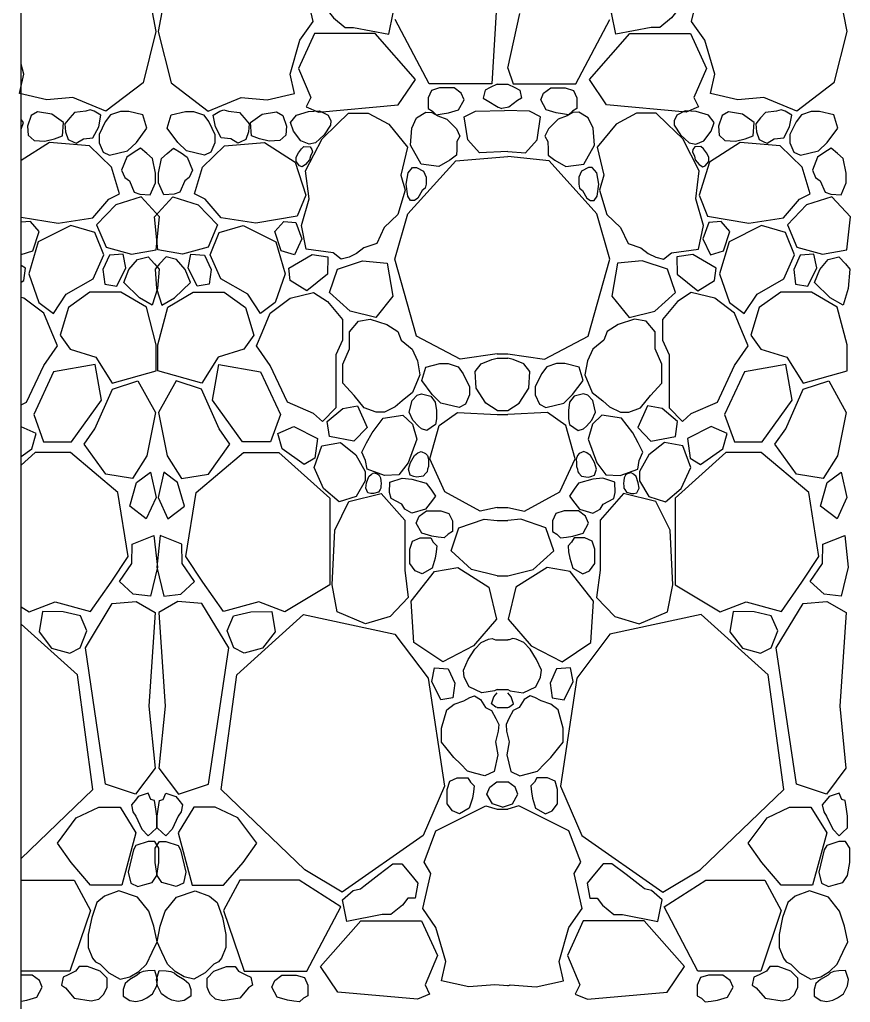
# Model space of a CAD drawing. Header units: millimetres. Extents: x 10227 to 13232, y 2 to 9351.
# Drawn here: x 11307.9 to 11478.6, y 6743.6 to 6945.6 of the extents above; entities that cross this region are included whole.
import ezdxf

# ---------------------------------------------------------------- set-up
doc = ezdxf.new("R2010")
doc.units = ezdxf.units.MM
doc.layers.add('A-WALL-FULL-EXTR', color=1, linetype='Continuous')
doc.layers.add('RETINO', color=20, linetype='Continuous')

msp = doc.modelspace()

# ---------------------------------------------------------------- linework, layer by layer
at = {"layer": 'A-WALL-FULL-EXTR', "ltscale": 0.1}
msp.add_line((11308.18, 6530.6), (11308.18, 9251.16), dxfattribs=at)
at = {"layer": 'RETINO', "ltscale": 0.1}
for p, q in [((11408.18, 6935.59), (11410.69, 6946.84)), ((11405.98, 6932.29), (11408.18, 6932.29)), ((11405.98, 6876.91), (11408.18, 6876.91)), ((11405.98, 6876), (11408.18, 6876)), ((11405.98, 6865.23), (11408.18, 6865.23)), ((11405.98, 6864.46), (11408.18, 6864.46)), ((11405.98, 6845.29), (11408.18, 6845.29)), ((11405.98, 6842.65), (11408.18, 6842.65)), ((11405.98, 6831.31), (11408.18, 6831.31)), ((11405.98, 6818.13), (11408.18, 6818.13)), ((11405.98, 6807.89), (11408.18, 6807.89)), ((11405.98, 6804.22), (11408.18, 6804.22)), ((11405.98, 6788.92), (11408.18, 6788.92)), ((11405.98, 6783.31), (11408.18, 6783.31))]:
    msp.add_line(p, q, dxfattribs=at)
at = {"layer": 'RETINO'}
for points in [[(11308.18, 6961.9), (11317.01, 6966.35), (11322.27, 6964.69), (11328.61, 6958.99), (11333.94, 6953.38), (11335.9, 6943.12), (11333.24, 6932.59), (11325.61, 6926.77), (11318.83, 6929.56), (11313.5, 6929.11)], [(11358.72, 6929.11), (11364.34, 6930.37), (11363.45, 6934.36), (11365.48, 6941.34), (11368.2, 6945.2), (11366.53, 6952.4), (11367.93, 6954.77), (11365.48, 6961.18), (11355.22, 6966.35), (11349.96, 6964.69), (11343.62, 6958.99), (11338.29, 6953.38), (11336.33, 6943.12), (11338.99, 6932.59), (11346.62, 6926.77), (11353.4, 6929.56), (11358.72, 6929.11)], [(11455.44, 6929.11), (11449.82, 6930.37), (11450.71, 6934.36), (11448.68, 6941.34), (11445.96, 6945.2), (11447.63, 6952.4), (11446.23, 6954.77), (11448.68, 6961.18), (11458.94, 6966.35), (11464.2, 6964.69), (11470.54, 6958.99), (11475.87, 6953.38), (11477.83, 6943.12), (11475.17, 6932.59), (11467.54, 6926.77), (11460.76, 6929.56), (11455.44, 6929.11)], [(11372.35, 6945.95), (11374.74, 6943.98), (11376.51, 6943.98), (11383.77, 6942.57), (11384.66, 6946.99), (11382.48, 6948.91), (11380.99, 6949.3), (11380.3, 6949.85), (11377.23, 6952.19), (11374.32, 6954.41), (11372.51, 6954.41), (11370.74, 6952.29), (11369.21, 6950.45), (11369.76, 6947.35), (11371.26, 6947.35), (11372.35, 6945.95)], [(11441.81, 6945.95), (11439.42, 6943.98), (11437.66, 6943.98), (11430.39, 6942.57), (11429.51, 6946.99), (11431.69, 6948.91), (11433.17, 6949.3), (11433.87, 6949.85), (11436.93, 6952.19), (11439.84, 6954.41), (11441.66, 6954.41), (11443.42, 6952.29), (11444.95, 6950.45), (11444.41, 6947.35), (11442.9, 6947.35), (11441.81, 6945.95)], [(11405.98, 6950.69), (11404.9, 6932.38), (11392, 6932.38), (11385.05, 6945.58)], [(11408.18, 6935.59), (11409.27, 6932.38), (11422.16, 6932.38), (11429.12, 6945.58)], [(11367.72, 6929.58), (11366.78, 6927.64), (11369.3, 6926.59), (11385.67, 6928.07), (11389.22, 6933.29), (11380.92, 6942.72), (11368.44, 6942.72), (11365.16, 6935.56), (11367.72, 6929.58)], [(11446.44, 6929.58), (11447.38, 6927.64), (11444.86, 6926.59), (11428.49, 6928.07), (11424.95, 6933.29), (11433.24, 6942.72), (11445.72, 6942.72), (11449.01, 6935.56), (11446.44, 6929.58)], [(11313.5, 6929.11), (11307.89, 6930.37), (11308.78, 6934.36), (11308.18, 6936.41)], [(11396.01, 6926.4), (11398.09, 6927.03), (11399.21, 6929.07), (11398.62, 6930.47), (11397.14, 6931.56), (11394.18, 6931.56), (11392.5, 6931.05), (11391.81, 6929.5), (11391.81, 6927.31), (11392.7, 6926.8), (11393.48, 6926.05), (11394.71, 6926.19), (11396.01, 6926.4)], [(11405.98, 6932.29), (11404.54, 6931.6), (11403.51, 6931.1), (11403.15, 6929.45), (11403.97, 6928.95)], [(11408.18, 6932.29), (11409.62, 6931.6), (11410.65, 6931.1), (11411.01, 6929.45), (11410.19, 6928.95)], [(11418.15, 6926.4), (11416.07, 6927.03), (11414.95, 6929.07), (11415.55, 6930.47), (11417.02, 6931.56), (11419.98, 6931.56), (11421.67, 6931.05), (11422.35, 6929.5), (11422.35, 6927.31), (11421.46, 6926.8), (11420.68, 6926.05), (11419.45, 6926.19), (11418.15, 6926.4)], [(11403.97, 6928.95), (11406.23, 6927.62), (11406.93, 6927.29)], [(11410.19, 6928.95), (11408.37, 6927.57), (11406.93, 6927.29)], [(11320.98, 6921.07), (11322.95, 6921.32), (11324.13, 6923.58), (11324.6, 6925.93), (11323.23, 6926.76), (11322.39, 6927.01), (11321.46, 6926.74), (11319.19, 6926.51), (11318.18, 6925.37), (11317.19, 6924.16), (11317.34, 6922.53), (11317.89, 6920.95), (11319.02, 6920.41), (11319.52, 6920.19), (11320.98, 6921.07)], [(11351.25, 6921.07), (11349.27, 6921.32), (11348.1, 6923.58), (11347.63, 6925.93), (11349, 6926.76), (11349.83, 6927.01), (11350.77, 6926.74), (11353.04, 6926.51), (11354.05, 6925.37), (11355.04, 6924.16), (11354.89, 6922.53), (11354.34, 6920.95), (11353.21, 6920.41), (11352.7, 6920.19), (11351.25, 6921.07)], [(11399.95, 6920.91), (11399.25, 6925.61), (11401.52, 6926.79), (11407.49, 6926.92)], [(11414.21, 6920.91), (11414.91, 6925.61), (11412.64, 6926.79), (11407.49, 6926.92)], [(11462.91, 6921.07), (11464.89, 6921.32), (11466.06, 6923.58), (11466.53, 6925.93), (11465.17, 6926.76), (11464.33, 6927.01), (11463.39, 6926.74), (11461.12, 6926.51), (11460.11, 6925.37), (11459.13, 6924.16), (11459.27, 6922.53), (11459.83, 6920.95), (11460.95, 6920.41), (11461.46, 6920.19), (11462.91, 6921.07)], [(11308.18, 6923.04), (11308.65, 6924.41), (11308.18, 6925.03)], [(11310.26, 6925.9), (11309.51, 6923.66), (11309.67, 6921.82)], [(11311.57, 6926.65), (11310.26, 6925.9)], [(11316.7, 6921.7), (11316.89, 6924.44), (11314.5, 6926.17), (11311.57, 6926.65)], [(11326.37, 6917.71), (11330.07, 6918.59), (11331.87, 6920.35), (11334.05, 6923.27), (11333.21, 6926), (11330.3, 6926.7), (11328.59, 6926.7), (11326.56, 6926.04), (11325.49, 6924.6), (11324.21, 6921.95), (11324.21, 6920.26), (11325.05, 6918.34), (11326.37, 6917.71)], [(11345.86, 6917.71), (11342.16, 6918.59), (11340.36, 6920.35), (11338.18, 6923.27), (11339.01, 6926), (11341.93, 6926.7), (11343.64, 6926.7), (11345.67, 6926.04), (11346.74, 6924.6), (11348.02, 6921.95), (11348.02, 6920.26), (11347.18, 6918.34), (11345.86, 6917.71)], [(11355.53, 6921.7), (11355.34, 6924.44), (11357.73, 6926.17), (11360.66, 6926.65)], [(11360.66, 6926.65), (11361.97, 6925.9)], [(11361.97, 6925.9), (11362.71, 6923.66), (11362.56, 6921.82)], [(11370.47, 6921.91), (11368.7, 6920.24), (11367.36, 6919.98), (11365.69, 6920.68), (11364.18, 6922.64), (11363.57, 6924.41), (11364.76, 6925.98), (11367.24, 6926.7), (11369.51, 6926.84), (11371.26, 6925.97), (11371.82, 6924.75), (11371.79, 6923.9), (11370.47, 6921.91)], [(11372.32, 6897.64), (11366.76, 6898.41), (11365.79, 6903.28), (11367.36, 6908.75), (11366.63, 6914.53), (11370.03, 6921.07), (11373.15, 6924.09), (11375.47, 6926.33), (11379.53, 6926.33), (11383.71, 6924.09), (11387.59, 6919.37), (11386.22, 6913.59), (11387.13, 6910.55), (11385.61, 6905.53), (11382.8, 6902.87), (11381.26, 6899.56), (11378.62, 6898.69), (11377.1, 6897.55), (11375.58, 6896.74), (11373.95, 6896.35), (11372.32, 6897.64)], [(11394.04, 6915.43), (11390.37, 6915.89), (11388.19, 6919.76), (11388.47, 6923.25), (11389.45, 6925.43), (11391.36, 6926.54), (11392.61, 6926.52), (11393.78, 6925.84), (11395.64, 6925.14), (11397.63, 6923.17), (11398.34, 6921.6), (11397.72, 6920.54), (11397.68, 6918.86), (11397.65, 6917.71), (11396.3, 6916.71), (11394.04, 6915.43)], [(11420.12, 6915.43), (11423.79, 6915.89), (11425.97, 6919.76), (11425.7, 6923.25), (11424.71, 6925.43), (11422.8, 6926.54), (11421.55, 6926.52), (11420.39, 6925.84), (11418.52, 6925.14), (11416.54, 6923.17), (11415.82, 6921.6), (11416.44, 6920.54), (11416.48, 6918.86), (11416.51, 6917.71), (11417.86, 6916.71), (11420.12, 6915.43)], [(11441.85, 6897.64), (11447.4, 6898.41), (11448.37, 6903.28), (11446.81, 6908.75), (11447.53, 6914.53), (11444.13, 6921.07), (11441.01, 6924.09), (11438.69, 6926.33), (11434.63, 6926.33), (11430.45, 6924.09), (11426.58, 6919.37), (11427.94, 6913.59), (11427.03, 6910.55), (11428.55, 6905.53), (11431.36, 6902.87), (11432.9, 6899.56), (11435.54, 6898.69), (11437.06, 6897.55), (11438.58, 6896.74), (11440.21, 6896.35), (11441.85, 6897.64)], [(11443.69, 6921.91), (11445.46, 6920.24), (11446.81, 6919.98), (11448.47, 6920.68), (11449.98, 6922.64), (11450.59, 6924.41), (11449.4, 6925.98), (11446.92, 6926.7), (11444.66, 6926.84), (11442.91, 6925.97), (11442.35, 6924.75), (11442.37, 6923.9), (11443.69, 6921.91)], [(11452.2, 6925.9), (11451.45, 6923.66), (11451.6, 6921.82)], [(11453.51, 6926.65), (11452.2, 6925.9)], [(11458.63, 6921.7), (11458.83, 6924.44), (11456.43, 6926.17), (11453.51, 6926.65)], [(11468.3, 6917.71), (11472, 6918.59), (11473.81, 6920.35), (11475.98, 6923.27), (11475.15, 6926), (11472.23, 6926.7), (11470.52, 6926.7), (11468.5, 6926.04), (11467.42, 6924.6), (11466.14, 6921.95), (11466.14, 6920.26), (11466.98, 6918.34), (11468.3, 6917.71)], [(11309.67, 6921.82), (11310.85, 6920.75)], [(11310.85, 6920.75), (11313.06, 6920.58), (11315.06, 6921.11), (11316.7, 6921.7)], [(11361.38, 6920.75), (11359.16, 6920.58), (11357.17, 6921.11), (11355.53, 6921.7)], [(11362.56, 6921.82), (11361.38, 6920.75)], [(11408.18, 6918.47), (11402.37, 6918.19), (11399.95, 6920.91)], [(11408.18, 6918.47), (11411.8, 6918.19), (11414.21, 6920.91)], [(11451.6, 6921.82), (11452.78, 6920.75)], [(11452.78, 6920.75), (11455, 6920.58), (11456.99, 6921.11), (11458.63, 6921.7)], [(11308.18, 6905.02), (11315.8, 6903.76), (11322.93, 6904.82), (11326.22, 6908.67), (11328.39, 6909.79), (11326.75, 6915.25), (11322.24, 6919.65), (11314.02, 6920.3), (11308.18, 6916.6)], [(11334.73, 6909.59), (11335.78, 6912.03), (11335.78, 6914.03), (11335.18, 6917.07), (11334.02, 6918.07), (11332.73, 6919.19), (11331.19, 6918.19), (11329.89, 6917.35), (11328.83, 6914.67), (11329.5, 6913.11), (11330.43, 6912.44), (11331.43, 6910.13), (11332.61, 6909.72), (11334.73, 6909.59)], [(11337.5, 6909.59), (11336.45, 6912.03), (11336.45, 6914.03), (11337.05, 6917.07), (11338.21, 6918.07), (11339.5, 6919.19), (11341.04, 6918.19), (11342.34, 6917.35), (11343.4, 6914.67), (11342.72, 6913.11), (11341.8, 6912.44), (11340.8, 6910.13), (11339.62, 6909.72), (11337.5, 6909.59)], [(11366.66, 6909.49), (11364.93, 6905.17), (11356.43, 6903.76), (11349.3, 6904.82), (11346.01, 6908.67), (11343.84, 6909.79), (11345.48, 6915.25), (11349.98, 6919.65), (11358.2, 6920.3), (11364.53, 6916.29), (11366.66, 6909.49)], [(11367.46, 6916.78), (11366.64, 6915.78), (11365.93, 6915.35), (11365.41, 6915.54), (11364.67, 6916.43), (11364.67, 6917.35), (11365.16, 6918.23), (11365.77, 6919.05), (11366.29, 6919.52), (11367.56, 6919.47), (11367.93, 6918.91), (11368.05, 6918.44), (11367.62, 6917.55), (11367.46, 6916.78)], [(11446.7, 6916.78), (11447.52, 6915.78), (11448.23, 6915.35), (11448.76, 6915.54), (11449.49, 6916.43), (11449.49, 6917.35), (11449, 6918.23), (11448.39, 6919.05), (11447.88, 6919.52), (11446.6, 6919.47), (11446.23, 6918.91), (11446.11, 6918.44), (11446.55, 6917.55), (11446.7, 6916.78)], [(11447.51, 6909.49), (11449.23, 6905.17), (11457.74, 6903.76), (11464.86, 6904.82), (11468.15, 6908.67), (11470.32, 6909.79), (11468.69, 6915.25), (11464.18, 6919.65), (11455.96, 6920.3), (11449.63, 6916.29), (11447.51, 6909.49)], [(11476.67, 6909.59), (11477.71, 6912.03), (11477.71, 6914.03), (11477.11, 6917.07), (11475.96, 6918.07), (11474.66, 6919.19), (11473.12, 6918.19), (11471.82, 6917.35), (11470.76, 6914.67), (11471.44, 6913.11), (11472.36, 6912.44), (11473.36, 6910.13), (11474.54, 6909.72), (11476.67, 6909.59)], [(11387.67, 6905.69), (11397.48, 6916.56), (11408.18, 6917.43)], [(11426.49, 6905.69), (11416.69, 6916.56), (11408.18, 6917.43)], [(11390.61, 6910.44), (11389.72, 6908.89), (11389.01, 6908.38), (11388.21, 6908.38), (11387.64, 6909.29), (11387.3, 6911.75), (11387.7, 6914.13), (11388.61, 6915.19), (11389.41, 6915.19), (11390.87, 6914.41), (11391.38, 6913.24), (11391.38, 6911.78), (11391.24, 6910.94), (11390.61, 6910.44)], [(11423.55, 6910.44), (11424.44, 6908.89), (11425.15, 6908.38), (11425.95, 6908.38), (11426.52, 6909.29), (11426.87, 6911.75), (11426.47, 6914.13), (11425.55, 6915.19), (11424.75, 6915.19), (11423.3, 6914.41), (11422.78, 6913.24), (11422.78, 6911.78), (11422.93, 6910.94), (11423.55, 6910.44)], [(11330.9, 6897.4), (11335.92, 6898.24), (11336.63, 6905.06), (11332.85, 6909.17), (11327.65, 6907.55), (11323.7, 6903.44), (11325.63, 6898.8), (11330.9, 6897.4)], [(11341.33, 6897.4), (11336.31, 6898.24), (11335.6, 6905.06), (11339.38, 6909.17), (11344.58, 6907.55), (11348.53, 6903.44), (11346.6, 6898.8), (11341.33, 6897.4)], [(11472.83, 6897.4), (11477.86, 6898.24), (11478.57, 6905.06), (11474.78, 6909.17), (11469.58, 6907.55), (11465.63, 6903.44), (11467.56, 6898.8), (11472.83, 6897.4)], [(11405.98, 6876.91), (11398.43, 6875.81), (11389.44, 6880.55), (11384.98, 6896.34), (11387.67, 6905.69)], [(11408.18, 6876.91), (11415.74, 6875.81), (11424.73, 6880.55), (11429.18, 6896.34), (11426.49, 6905.69)], [(11310.09, 6904.1), (11308.18, 6903.95)], [(11308.18, 6897.34), (11310.59, 6898.07), (11311.91, 6902.03), (11310.09, 6904.1)], [(11317.47, 6889.19), (11322.99, 6892.3), (11325.18, 6897.25), (11323.34, 6901.86), (11318.39, 6903.24), (11311.72, 6899.9), (11309.77, 6893.34), (11311.84, 6887.47), (11314.83, 6885.16), (11317.47, 6889.19)], [(11354.76, 6889.19), (11349.24, 6892.3), (11347.05, 6897.25), (11348.89, 6901.86), (11353.84, 6903.24), (11360.51, 6899.9), (11362.46, 6893.34), (11360.39, 6887.47), (11357.4, 6885.16), (11354.76, 6889.19)], [(11362.14, 6904.1), (11364.66, 6903.9), (11365.88, 6900.52), (11364.34, 6897.25), (11361.64, 6898.07), (11360.32, 6902.03), (11362.14, 6904.1)], [(11452.02, 6904.1), (11449.51, 6903.9), (11448.28, 6900.52), (11449.82, 6897.25), (11452.52, 6898.07), (11453.84, 6902.03), (11452.02, 6904.1)], [(11459.41, 6889.19), (11464.93, 6892.3), (11467.11, 6897.25), (11465.27, 6901.86), (11460.33, 6903.24), (11453.65, 6899.9), (11451.7, 6893.34), (11453.77, 6887.47), (11456.76, 6885.16), (11459.41, 6889.19)], [(11325.38, 6891.24), (11327.87, 6890.84), (11329.73, 6894.55), (11329.15, 6897.37), (11326.33, 6897.21), (11325, 6894.23), (11325.38, 6891.24)], [(11336.21, 6890.34), (11335.13, 6886.9), (11332.51, 6888.4), (11329.26, 6891.56), (11330.34, 6894.23), (11332.1, 6896.31), (11334.27, 6896.85), (11335.62, 6895.4), (11336.52, 6894.31), (11336.21, 6890.34)], [(11336.02, 6890.34), (11337.1, 6886.9), (11339.72, 6888.4), (11342.97, 6891.56), (11341.89, 6894.23), (11340.13, 6896.31), (11337.96, 6896.85), (11336.6, 6895.4), (11335.7, 6894.31), (11336.02, 6890.34)], [(11346.85, 6891.24), (11344.36, 6890.84), (11342.5, 6894.55), (11343.08, 6897.37), (11345.89, 6897.21), (11347.23, 6894.23), (11346.85, 6891.24)], [(11363.48, 6892), (11363.17, 6894.5), (11367.99, 6897.32), (11371.23, 6896.82), (11371.17, 6893.24), (11366.92, 6889.83), (11363.48, 6892)], [(11450.68, 6892), (11451, 6894.5), (11446.17, 6897.32), (11442.93, 6896.82), (11443, 6893.24), (11447.24, 6889.83), (11450.68, 6892)], [(11467.31, 6891.24), (11469.81, 6890.84), (11471.66, 6894.55), (11471.09, 6897.37), (11468.27, 6897.21), (11466.94, 6894.23), (11467.31, 6891.24)], [(11478.15, 6890.34), (11477.06, 6886.9), (11474.44, 6888.4), (11471.19, 6891.56), (11472.27, 6894.23), (11474.03, 6896.31), (11476.2, 6896.85), (11477.56, 6895.4), (11478.46, 6894.31), (11478.15, 6890.34)], [(11308.75, 6892), (11309.06, 6894.5), (11308.18, 6895.02)], [(11378.34, 6896.02), (11383.41, 6895.51), (11384.57, 6888.76), (11381.07, 6884.4), (11375.77, 6885.67), (11371.56, 6889.51), (11373.18, 6894.27), (11378.34, 6896.02)], [(11435.82, 6896.02), (11430.75, 6895.51), (11429.59, 6888.76), (11433.1, 6884.4), (11438.39, 6885.67), (11442.61, 6889.51), (11440.99, 6894.27), (11435.82, 6896.02)], [(11308.18, 6891.64), (11308.75, 6892)], [(11323.57, 6876.2), (11326.91, 6870.88), (11335.97, 6873.4), (11335.97, 6878.72), (11333.92, 6886.49), (11328.68, 6889.56), (11322.34, 6889.56), (11317.92, 6886.42), (11316.21, 6880.76), (11318.26, 6877.83), (11323.57, 6876.2)], [(11348.66, 6876.2), (11345.32, 6870.88), (11336.26, 6873.4), (11336.26, 6878.72), (11338.31, 6886.49), (11343.55, 6889.56), (11349.89, 6889.56), (11354.31, 6886.42), (11356.02, 6880.76), (11353.97, 6877.83), (11348.66, 6876.2)], [(11368.28, 6864.63), (11362.91, 6866.94), (11359.37, 6874.5), (11356.58, 6878.52), (11357.74, 6881.31), (11359.38, 6885.26), (11363.45, 6888.32), (11368.28, 6889.48), (11371.14, 6887.64), (11374.2, 6883.97), (11374.2, 6879.68), (11372.84, 6876.68), (11372.84, 6873.68), (11372.84, 6868.71), (11372.84, 6865.79), (11370.12, 6862.99), (11368.28, 6864.63)], [(11445.88, 6864.63), (11451.25, 6866.94), (11454.79, 6874.5), (11457.58, 6878.52), (11456.42, 6881.31), (11454.79, 6885.26), (11450.71, 6888.32), (11445.88, 6889.48), (11443.03, 6887.64), (11439.96, 6883.97), (11439.96, 6879.68), (11441.32, 6876.68), (11441.32, 6873.68), (11441.32, 6868.71), (11441.32, 6865.79), (11444.05, 6862.99), (11445.88, 6864.63)], [(11465.5, 6876.2), (11468.84, 6870.88), (11477.9, 6873.4), (11477.9, 6878.72), (11475.86, 6886.49), (11470.61, 6889.56), (11464.28, 6889.56), (11459.85, 6886.42), (11458.15, 6880.76), (11460.19, 6877.83), (11465.5, 6876.2)], [(11308.18, 6866.45), (11309.32, 6866.94), (11312.86, 6874.5), (11315.65, 6878.52), (11314.49, 6881.31), (11312.85, 6885.26), (11308.78, 6888.32), (11308.18, 6888.47)], [(11388.63, 6868.98), (11386.47, 6867.27), (11385.06, 6865.98), (11382.84, 6864.89), (11381.15, 6864.89), (11378.69, 6865.82), (11376.64, 6868.32), (11374.31, 6870.84), (11374.31, 6874.79), (11375.67, 6877.96), (11375.67, 6881.39), (11377.54, 6883.58), (11379.93, 6884.02), (11383.33, 6882.92), (11385.59, 6881.52), (11386.25, 6879.68), (11388.53, 6877.88), (11389.63, 6875.47), (11390.12, 6872.57), (11388.63, 6868.98)], [(11425.53, 6868.98), (11427.7, 6867.27), (11429.11, 6865.98), (11431.32, 6864.89), (11433.02, 6864.89), (11435.47, 6865.82), (11437.52, 6868.32), (11439.85, 6870.84), (11439.85, 6874.79), (11438.49, 6877.96), (11438.49, 6881.39), (11436.62, 6883.58), (11434.24, 6884.02), (11430.84, 6882.92), (11428.57, 6881.52), (11427.92, 6879.68), (11425.63, 6877.88), (11424.53, 6875.47), (11424.04, 6872.57), (11425.53, 6868.98)], [(11312.81, 6858.85), (11318.53, 6858.85), (11324.71, 6867.38), (11323.41, 6874.73), (11314.86, 6873.22), (11310.78, 6864.4)], [(11359.42, 6858.85), (11353.7, 6858.85), (11347.52, 6867.38), (11348.82, 6874.73), (11357.37, 6873.22), (11361.45, 6864.4)], [(11398.16, 6865.9), (11394.46, 6866.78), (11392.66, 6868.54), (11390.49, 6871.45), (11391.32, 6874.19), (11394.23, 6874.89), (11395.95, 6874.89), (11397.97, 6874.23), (11399.04, 6872.79), (11400.33, 6870.14), (11400.33, 6868.45), (11399.48, 6866.53), (11398.16, 6865.9)], [(11403.66, 6866.77), (11401.69, 6869.86), (11401.47, 6873.26), (11402.68, 6874.84), (11404.9, 6875.75), (11405.98, 6876)], [(11410.51, 6866.77), (11412.48, 6869.86), (11412.69, 6873.26), (11411.48, 6874.84), (11409.27, 6875.75), (11408.18, 6876)], [(11416, 6865.9), (11419.7, 6866.78), (11421.5, 6868.54), (11423.68, 6871.45), (11422.84, 6874.19), (11419.93, 6874.89), (11418.22, 6874.89), (11416.19, 6874.23), (11415.12, 6872.79), (11413.84, 6870.14), (11413.84, 6868.45), (11414.68, 6866.53), (11416, 6865.9)], [(11454.74, 6858.85), (11460.46, 6858.85), (11466.64, 6867.38), (11465.34, 6874.73), (11456.8, 6873.22), (11452.72, 6864.4)], [(11325.57, 6852.14), (11321.14, 6858.32), (11323.36, 6861.5), (11326.96, 6869.62), (11332.19, 6871.36), (11335.8, 6864.85), (11334, 6855.96)], [(11346.66, 6852.14), (11351.09, 6858.32), (11348.87, 6861.5), (11345.27, 6869.62), (11340.04, 6871.36), (11336.43, 6864.85), (11338.23, 6855.96)], [(11467.51, 6852.14), (11463.07, 6858.32), (11465.29, 6861.5), (11468.9, 6869.62), (11474.13, 6871.36), (11477.73, 6864.85), (11475.93, 6855.96)], [(11387.94, 6864.94), (11388.52, 6867.32), (11389.54, 6868.38), (11390.44, 6868.67), (11392.34, 6868.2), (11393.28, 6866.96), (11393.52, 6865.26), (11393.52, 6863.53), (11393.3, 6862.37), (11391.53, 6861.14), (11390.45, 6861.52), (11389.81, 6862.04), (11388.7, 6863.27), (11387.94, 6864.94)], [(11426.22, 6864.94), (11425.64, 6867.32), (11424.62, 6868.38), (11423.72, 6868.67), (11421.82, 6868.2), (11420.88, 6866.96), (11420.65, 6865.26), (11420.64, 6863.53), (11420.86, 6862.37), (11422.63, 6861.14), (11423.71, 6861.52), (11424.35, 6862.04), (11425.47, 6863.27), (11426.22, 6864.94)], [(11405.98, 6865.23), (11403.66, 6866.77)], [(11408.18, 6865.23), (11410.51, 6866.77)], [(11310.78, 6864.4), (11312.81, 6858.85)], [(11361.45, 6864.4), (11359.42, 6858.85)], [(11377.27, 6866.19), (11379.3, 6861.79), (11376.57, 6858.95), (11371.52, 6859.9), (11371.1, 6862.98), (11374.29, 6865.67), (11377.27, 6866.19)], [(11380.31, 6860.65), (11382.61, 6863.68), (11386.64, 6864.29), (11388.58, 6862.46), (11389.48, 6859.37), (11387.69, 6854.52), (11385.81, 6852.06), (11382.87, 6851.87), (11379.26, 6853.2), (11378.97, 6854.97), (11378.21, 6856.7), (11379.18, 6858.64), (11380.31, 6860.65)], [(11394.05, 6862.18), (11397.85, 6864.87), (11405.98, 6864.46)], [(11420.11, 6862.18), (11416.32, 6864.87), (11408.18, 6864.46)], [(11433.85, 6860.65), (11431.55, 6863.68), (11427.52, 6864.29), (11425.58, 6862.46), (11424.69, 6859.37), (11426.48, 6854.52), (11428.35, 6852.06), (11431.3, 6851.87), (11434.9, 6853.2), (11435.2, 6854.97), (11435.96, 6856.7), (11434.99, 6858.64), (11433.85, 6860.65)], [(11436.9, 6866.19), (11434.87, 6861.79), (11437.59, 6858.95), (11442.64, 6859.9), (11443.07, 6862.98), (11439.87, 6865.67), (11436.9, 6866.19)], [(11452.72, 6864.4), (11454.74, 6858.85)], [(11308.18, 6855.82), (11310.42, 6857.39), (11311.3, 6860.55), (11308.18, 6861.9)], [(11368.53, 6855.49), (11366.38, 6854.17), (11361.81, 6857.39), (11360.93, 6860.55), (11364.22, 6861.98), (11369.08, 6859.53), (11368.53, 6855.49)], [(11405.98, 6845.29), (11402.53, 6844.59), (11395.28, 6848.52), (11392.14, 6855.32), (11394.05, 6862.18)], [(11408.18, 6845.29), (11411.63, 6844.59), (11418.89, 6848.52), (11422.02, 6855.32), (11420.11, 6862.18)], [(11445.63, 6855.49), (11447.78, 6854.17), (11452.35, 6857.39), (11453.24, 6860.55), (11449.95, 6861.98), (11445.08, 6859.53), (11445.63, 6855.49)], [(11377.03, 6847.57), (11373.55, 6846.46), (11370.35, 6849.2), (11368.41, 6853.57), (11370, 6857.97), (11373.81, 6858.71), (11376.99, 6856.17), (11378.89, 6852.72), (11378.89, 6850.77), (11377.03, 6847.57)], [(11437.13, 6847.57), (11440.62, 6846.46), (11443.81, 6849.2), (11445.76, 6853.57), (11444.17, 6857.97), (11440.35, 6858.71), (11437.17, 6856.17), (11435.27, 6852.72), (11435.27, 6850.77), (11437.13, 6847.57)], [(11322.47, 6823.95), (11326.7, 6829.98), (11330.17, 6835.22), (11328.07, 6848.39), (11318.32, 6856.63), (11311.08, 6856.63), (11308.18, 6854.03)], [(11349.76, 6823.95), (11345.53, 6829.98), (11342.06, 6835.22), (11344.16, 6848.39), (11353.9, 6856.63), (11361.15, 6856.63), (11371.61, 6847.26), (11371.61, 6829.43), (11362.36, 6823.89), (11357.02, 6825.95), (11349.76, 6823.95)], [(11390.83, 6851.74), (11389.49, 6851.58), (11388.88, 6851.67), (11388.13, 6852), (11387.76, 6853.21), (11388.18, 6854.59), (11388.99, 6856.04), (11389.71, 6856.54), (11390.36, 6856.8), (11391.3, 6856.39), (11391.67, 6856), (11391.91, 6855.26), (11391.88, 6854.49), (11391.86, 6853.78), (11391.68, 6853.19), (11391.6, 6852.63), (11391.37, 6852.38), (11390.83, 6851.74)], [(11423.34, 6851.74), (11424.67, 6851.58), (11425.28, 6851.67), (11426.03, 6852), (11426.4, 6853.21), (11425.98, 6854.59), (11425.18, 6856.04), (11424.45, 6856.54), (11423.8, 6856.8), (11422.86, 6856.39), (11422.49, 6856), (11422.25, 6855.26), (11422.28, 6854.49), (11422.3, 6853.78), (11422.48, 6853.19), (11422.56, 6852.63), (11422.79, 6852.38), (11423.34, 6851.74)], [(11464.4, 6823.95), (11468.63, 6829.98), (11472.1, 6835.22), (11470.01, 6848.39), (11460.26, 6856.63), (11453.01, 6856.63), (11442.55, 6847.26), (11442.55, 6829.43), (11451.81, 6823.89), (11457.14, 6825.95), (11464.4, 6823.95)], [(11334, 6855.96), (11331.08, 6851.31)], [(11338.23, 6855.96), (11341.15, 6851.31)], [(11475.93, 6855.96), (11473.01, 6851.31)], [(11331.08, 6851.31), (11325.57, 6852.14)], [(11333.9, 6843.01), (11330.5, 6845.6), (11331.87, 6850.47), (11334.75, 6852.6), (11335.91, 6847.41), (11333.9, 6843.01)], [(11338.33, 6843.01), (11341.73, 6845.6), (11340.35, 6850.47), (11337.48, 6852.6), (11336.32, 6847.41), (11338.33, 6843.01)], [(11341.15, 6851.31), (11346.66, 6852.14)], [(11381.61, 6848.47), (11380.57, 6848.18), (11380.07, 6848.18), (11379.44, 6848.36), (11378.99, 6849.27), (11379.17, 6850.42), (11379.63, 6851.67), (11380.15, 6852.16), (11380.63, 6852.44), (11381.43, 6852.23), (11381.77, 6851.96), (11382.05, 6851.4), (11382.12, 6850.79), (11382.19, 6850.22), (11382.12, 6849.73), (11382.12, 6849.27), (11381.97, 6849.04), (11381.61, 6848.47)], [(11432.55, 6848.47), (11433.59, 6848.18), (11434.09, 6848.18), (11434.73, 6848.36), (11435.17, 6849.27), (11435, 6850.42), (11434.53, 6851.67), (11434.02, 6852.16), (11433.53, 6852.44), (11432.73, 6852.23), (11432.39, 6851.96), (11432.11, 6851.4), (11432.04, 6850.79), (11431.97, 6850.22), (11432.04, 6849.73), (11432.04, 6849.27), (11432.2, 6849.04), (11432.55, 6848.47)], [(11473.01, 6851.31), (11467.51, 6852.14)], [(11475.83, 6843.01), (11472.44, 6845.6), (11473.81, 6850.47), (11476.68, 6852.6), (11477.84, 6847.41), (11475.83, 6843.01)], [(11383.95, 6850.52), (11386.48, 6851.35), (11388.47, 6851.17), (11391.44, 6850.31), (11392.34, 6849.07), (11393.34, 6847.68), (11392.21, 6846.23), (11391.26, 6845.01), (11388.5, 6844.19), (11387, 6845), (11386.41, 6845.98), (11384.2, 6847.18), (11383.89, 6848.39), (11383.95, 6850.52)], [(11430.21, 6850.52), (11427.69, 6851.35), (11425.69, 6851.17), (11422.72, 6850.31), (11421.82, 6849.07), (11420.83, 6847.68), (11421.95, 6846.23), (11422.9, 6845.01), (11425.66, 6844.19), (11427.16, 6845), (11427.75, 6845.98), (11429.96, 6847.18), (11430.27, 6848.39), (11430.21, 6850.52)], [(11378.95, 6821.4), (11373.16, 6823.87), (11372.08, 6829.43), (11372.62, 6840.66), (11375.55, 6846.53), (11382.2, 6848.17), (11387.01, 6842.7), (11387.01, 6832.41), (11387.73, 6826.83), (11384.01, 6822.95), (11378.95, 6821.4)], [(11435.21, 6821.4), (11441.01, 6823.87), (11442.08, 6829.43), (11441.54, 6840.66), (11438.61, 6846.53), (11431.97, 6848.17), (11427.16, 6842.7), (11427.16, 6832.41), (11426.43, 6826.83), (11430.15, 6822.95), (11435.21, 6821.4)], [(11392.59, 6839.45), (11390.51, 6840.08), (11389.38, 6842.12), (11389.98, 6843.53), (11391.46, 6844.61), (11394.41, 6844.61), (11396.1, 6844.1), (11396.79, 6842.56), (11396.79, 6840.36), (11395.9, 6839.85), (11395.12, 6839.1), (11393.89, 6839.24), (11392.59, 6839.45)], [(11421.58, 6839.45), (11423.65, 6840.08), (11424.78, 6842.12), (11424.18, 6843.53), (11422.7, 6844.61), (11419.75, 6844.61), (11418.06, 6844.1), (11417.38, 6842.56), (11417.38, 6840.36), (11418.27, 6839.85), (11419.04, 6839.1), (11420.28, 6839.24), (11421.58, 6839.45)], [(11405.98, 6831.31), (11400.75, 6832.57), (11396.53, 6836.41), (11398.15, 6841.17), (11403.32, 6842.92)], [(11403.32, 6842.92), (11405.98, 6842.65)], [(11410.84, 6842.92), (11408.18, 6842.65)], [(11408.18, 6831.31), (11413.41, 6832.57), (11417.63, 6836.41), (11416.01, 6841.17), (11410.84, 6842.92)], [(11330.92, 6833.8), (11330.99, 6837.81), (11335.49, 6839.54), (11336.19, 6833.04), (11334.75, 6827.08)], [(11341.31, 6833.8), (11341.24, 6837.81), (11336.74, 6839.54), (11336.04, 6833.04), (11337.48, 6827.08)], [(11393.26, 6834.92), (11392.63, 6832.84), (11390.59, 6831.72), (11389.18, 6832.32), (11388.09, 6833.79), (11388.09, 6836.75), (11388.61, 6838.43), (11390.15, 6839.12), (11392.35, 6839.12), (11392.86, 6838.23), (11393.61, 6837.45), (11393.47, 6836.22), (11393.26, 6834.92)], [(11420.9, 6834.92), (11421.53, 6832.84), (11423.57, 6831.72), (11424.98, 6832.32), (11426.07, 6833.79), (11426.07, 6836.75), (11425.55, 6838.43), (11424.01, 6839.12), (11421.82, 6839.12), (11421.3, 6838.23), (11420.56, 6837.45), (11420.69, 6836.22), (11420.9, 6834.92)], [(11472.86, 6833.8), (11472.92, 6837.81), (11477.43, 6839.54), (11478.12, 6833.04), (11476.68, 6827.08)], [(11331.23, 6827.5), (11328.39, 6830.08), (11330.92, 6833.8)], [(11341, 6827.5), (11343.84, 6830.08), (11341.31, 6833.8)], [(11388.34, 6826.06), (11393.15, 6832.15), (11397.89, 6832.96)], [(11397.89, 6832.96), (11404.31, 6828.93), (11405.89, 6822.37)], [(11416.27, 6832.96), (11409.86, 6828.93), (11408.27, 6822.37)], [(11425.82, 6826.06), (11421.02, 6832.15), (11416.27, 6832.96)], [(11473.16, 6827.5), (11470.32, 6830.08), (11472.86, 6833.8)], [(11308.18, 6824.9), (11309.87, 6823.89), (11315.21, 6825.95), (11322.47, 6823.95)], [(11331.71, 6786.42), (11325.56, 6788.46), (11321.39, 6816.47), (11326.91, 6825.59), (11331.81, 6826.03), (11335.74, 6823.74), (11334.46, 6804.47)], [(11334.75, 6827.08), (11331.23, 6827.5)], [(11340.52, 6786.42), (11346.67, 6788.46), (11350.84, 6816.47), (11345.32, 6825.59), (11340.42, 6826.03), (11336.49, 6823.74), (11337.77, 6804.47)], [(11337.48, 6827.08), (11341, 6827.5)], [(11405.89, 6822.37), (11401.14, 6816.89), (11394.81, 6813.58), (11388.89, 6817.59), (11388.34, 6826.06)], [(11408.27, 6822.37), (11413.02, 6816.89), (11419.36, 6813.58), (11425.28, 6817.59), (11425.82, 6826.06)], [(11473.65, 6786.42), (11467.49, 6788.46), (11463.33, 6816.47), (11468.84, 6825.59), (11473.75, 6826.03), (11477.68, 6823.74), (11476.39, 6804.47)], [(11476.68, 6827.08), (11473.16, 6827.5)], [(11320.4, 6823.08), (11316.86, 6823.87), (11312.55, 6823.93), (11311.87, 6819.75), (11314.44, 6816.38)], [(11351.83, 6823.08), (11355.37, 6823.87), (11359.68, 6823.93), (11360.36, 6819.75), (11357.79, 6816.38)], [(11462.33, 6823.08), (11458.79, 6823.87), (11454.48, 6823.93), (11453.81, 6819.75), (11456.38, 6816.38)], [(11320.33, 6816.45), (11321.71, 6819.97), (11320.4, 6823.08)], [(11390.78, 6777.93), (11374.12, 6766.28), (11366.45, 6770.86), (11349.29, 6787.36), (11352.49, 6810.96), (11366.22, 6823.33), (11385, 6819.29), (11391.79, 6810.24), (11395.18, 6788.05), (11390.78, 6777.93)], [(11351.9, 6816.45), (11350.52, 6819.97), (11351.83, 6823.08)], [(11423.38, 6777.93), (11440.05, 6766.28), (11447.71, 6770.86), (11464.88, 6787.36), (11461.67, 6810.96), (11447.94, 6823.33), (11429.17, 6819.29), (11422.38, 6810.24), (11418.98, 6788.05), (11423.38, 6777.93)], [(11462.27, 6816.45), (11463.65, 6819.97), (11462.33, 6823.08)], [(11308.18, 6773.17), (11322.94, 6787.36), (11319.74, 6810.96), (11308.18, 6821.37)], [(11405.98, 6807.89), (11405.46, 6807.62), (11402.86, 6807.25), (11400.24, 6808.48), (11399.25, 6810.48), (11399.08, 6811.91), (11400.07, 6814.06), (11401.39, 6816.18), (11402.71, 6817.56), (11404.24, 6818.25), (11404.94, 6818.37), (11405.66, 6818.12)], [(11405.66, 6818.12), (11405.98, 6818.13)], [(11408.18, 6807.89), (11408.7, 6807.62), (11411.31, 6807.25), (11413.93, 6808.48), (11414.91, 6810.48), (11415.09, 6811.91), (11414.09, 6814.06), (11412.77, 6816.18), (11411.45, 6817.56), (11409.92, 6818.25), (11409.22, 6818.37), (11408.5, 6818.12)], [(11408.5, 6818.12), (11408.18, 6818.13)], [(11314.44, 6816.38), (11318.19, 6815.36), (11320.33, 6816.45)], [(11357.79, 6816.38), (11354.04, 6815.36), (11351.9, 6816.45)], [(11456.38, 6816.38), (11460.12, 6815.36), (11462.27, 6816.45)], [(11396.89, 6806.22), (11394.4, 6805.82), (11392.55, 6809.53), (11393.12, 6812.35), (11395.94, 6812.19), (11397.27, 6809.21), (11396.89, 6806.22)], [(11417.27, 6806.22), (11419.76, 6805.82), (11421.61, 6809.53), (11421.04, 6812.35), (11418.22, 6812.19), (11416.89, 6809.21), (11417.27, 6806.22)], [(11406.17, 6794.52), (11405.38, 6791.05), (11403.48, 6790.19), (11401.63, 6790.68), (11399.9, 6791.13), (11398.45, 6792.61), (11397.12, 6793.97), (11395.48, 6795.98), (11394.59, 6797.07), (11394.59, 6799.94), (11395.65, 6803.77), (11397.14, 6804.92), (11399.15, 6805.61), (11400.4, 6806.3), (11401.37, 6806.59), (11402.59, 6805.83), (11403.62, 6804.25), (11404.86, 6803.57), (11405.73, 6801.94), (11406.34, 6800.76), (11406.22, 6799.35), (11405.68, 6797.17), (11406.17, 6794.52)], [(11405.98, 6804.22), (11405.73, 6804.31), (11404.81, 6804.97), (11405.31, 6806.39), (11405.98, 6807.25)], [(11407.99, 6794.52), (11408.79, 6791.05), (11410.68, 6790.19), (11412.53, 6790.68), (11414.26, 6791.13), (11415.71, 6792.61), (11417.04, 6793.97), (11418.68, 6795.98), (11419.57, 6797.07), (11419.57, 6799.94), (11418.51, 6803.77), (11417.02, 6804.92), (11415.01, 6805.61), (11413.76, 6806.3), (11412.79, 6806.59), (11411.57, 6805.83), (11410.54, 6804.25), (11409.3, 6803.57), (11408.43, 6801.94), (11407.82, 6800.76), (11407.94, 6799.35), (11408.49, 6797.17), (11407.99, 6794.52)], [(11408.18, 6804.22), (11408.43, 6804.31), (11409.36, 6804.97), (11408.85, 6806.39), (11408.18, 6807.25)], [(11334.46, 6804.47), (11335.74, 6791.72)], [(11337.77, 6804.47), (11336.49, 6791.72)], [(11476.39, 6804.47), (11477.67, 6791.72)], [(11335.74, 6791.72), (11331.71, 6786.42)], [(11336.49, 6791.72), (11340.52, 6786.42)], [(11477.67, 6791.72), (11473.65, 6786.42)], [(11400.92, 6785.57), (11400.28, 6783.5), (11398.24, 6782.37), (11396.84, 6782.97), (11395.75, 6784.45), (11395.75, 6787.4), (11396.27, 6789.09), (11397.81, 6789.77), (11400, 6789.77), (11400.51, 6788.88), (11401.26, 6788.1), (11401.13, 6786.87), (11400.92, 6785.57)], [(11413.25, 6785.57), (11413.88, 6783.5), (11415.92, 6782.37), (11417.32, 6782.97), (11418.41, 6784.45), (11418.41, 6787.4), (11417.9, 6789.09), (11416.35, 6789.77), (11414.16, 6789.77), (11413.65, 6788.88), (11412.9, 6788.1), (11413.04, 6786.87), (11413.25, 6785.57)], [(11407.08, 6783.76), (11405.01, 6784.39), (11403.88, 6786.43), (11404.48, 6787.83), (11405.96, 6788.92), (11405.98, 6788.92)], [(11407.08, 6783.76), (11409.16, 6784.39), (11410.28, 6786.43), (11409.69, 6787.83), (11408.21, 6788.92), (11408.18, 6788.92)], [(11331.74, 6781.91), (11333, 6779.25), (11334.31, 6777.85), (11335.03, 6778.53), (11336.06, 6779.52), (11336.06, 6781.9), (11335.85, 6783.33), (11335.58, 6785.13), (11334.86, 6785.34), (11334.31, 6786.59), (11332.27, 6785.94), (11331.66, 6785.17), (11330.88, 6784.19), (11331.16, 6782.75), (11331.74, 6781.91)], [(11340.49, 6781.91), (11339.23, 6779.25), (11337.92, 6777.85), (11337.2, 6778.53), (11336.17, 6779.52), (11336.17, 6781.9), (11336.38, 6783.33), (11336.65, 6785.13), (11337.37, 6785.34), (11337.92, 6786.59), (11339.96, 6785.94), (11340.57, 6785.17), (11341.35, 6784.19), (11341.07, 6782.75), (11340.49, 6781.91)], [(11473.67, 6781.91), (11474.94, 6779.25), (11476.24, 6777.85), (11476.96, 6778.53), (11477.99, 6779.52), (11477.99, 6781.9), (11477.78, 6783.33), (11477.51, 6785.13), (11476.79, 6785.34), (11476.24, 6786.59), (11474.2, 6785.94), (11473.6, 6785.17), (11472.81, 6784.19), (11473.09, 6782.75), (11473.67, 6781.91)], [(11318.44, 6772.35), (11315.63, 6776.35), (11319.53, 6781.53), (11324.16, 6783.71), (11328.52, 6783.71), (11331.79, 6778.44), (11328.88, 6767.71), (11322.44, 6767.71), (11318.44, 6772.35)], [(11353.79, 6772.35), (11356.6, 6776.35), (11352.7, 6781.53), (11348.07, 6783.71), (11343.71, 6783.71), (11340.44, 6778.44), (11343.35, 6767.71), (11349.79, 6767.71), (11353.79, 6772.35)], [(11400.18, 6746.79), (11394.56, 6748.05), (11395.45, 6752.04), (11393.42, 6759.02), (11390.7, 6762.88), (11392.37, 6770.08), (11390.97, 6772.45), (11393.42, 6778.86), (11403.68, 6784.03), (11405.98, 6783.31)], [(11413.99, 6746.79), (11419.6, 6748.05), (11418.71, 6752.04), (11420.74, 6759.02), (11423.46, 6762.88), (11421.79, 6770.08), (11423.2, 6772.45), (11420.74, 6778.86), (11410.48, 6784.03), (11408.18, 6783.31)], [(11460.37, 6772.35), (11457.56, 6776.35), (11461.46, 6781.53), (11466.09, 6783.71), (11470.45, 6783.71), (11473.72, 6778.44), (11470.82, 6767.71), (11464.37, 6767.71), (11460.37, 6772.35)], [(11330.71, 6768.15), (11332.15, 6767.43), (11333.59, 6767.83), (11335.11, 6768.26), (11336.06, 6769.67), (11336.51, 6772.38), (11336.51, 6775.33), (11335.63, 6776.7), (11334.29, 6776.7), (11331.77, 6775.87), (11331.25, 6774.95), (11330.18, 6770.41), (11330.71, 6768.15)], [(11341.52, 6768.15), (11340.08, 6767.43), (11338.64, 6767.83), (11337.12, 6768.26), (11336.17, 6769.67), (11335.72, 6772.38), (11335.72, 6775.33), (11336.59, 6776.7), (11337.94, 6776.7), (11340.46, 6775.87), (11340.97, 6774.95), (11342.05, 6770.41), (11341.52, 6768.15)], [(11472.64, 6768.15), (11474.08, 6767.43), (11475.52, 6767.83), (11477.04, 6768.26), (11477.99, 6769.67), (11478.44, 6772.38), (11478.44, 6775.33), (11477.57, 6776.7), (11476.23, 6776.7), (11473.71, 6775.87), (11473.19, 6774.95), (11472.11, 6770.41), (11472.64, 6768.15)], [(11386.55, 6763.63), (11384.16, 6761.66), (11382.4, 6761.66), (11375.13, 6760.25), (11374.25, 6764.67), (11376.43, 6766.59), (11377.91, 6766.98), (11378.61, 6767.53), (11381.67, 6769.87), (11384.58, 6772.09), (11386.39, 6772.09), (11388.16, 6769.97), (11389.69, 6768.13), (11389.15, 6765.04), (11387.64, 6765.04), (11386.55, 6763.63)], [(11427.61, 6763.63), (11430, 6761.66), (11431.77, 6761.66), (11439.04, 6760.25), (11439.92, 6764.67), (11437.74, 6766.59), (11436.25, 6766.98), (11435.56, 6767.53), (11432.49, 6769.87), (11429.58, 6772.09), (11427.77, 6772.09), (11426, 6769.97), (11424.47, 6768.13), (11425.02, 6765.04), (11426.52, 6765.04), (11427.61, 6763.63)], [(11308.18, 6768.77), (11319.09, 6768.77), (11322.43, 6762.53), (11318.22, 6750.06), (11308.18, 6750.06)], [(11373.86, 6763.26), (11365.31, 6768.77), (11353.14, 6768.77), (11349.8, 6762.53), (11354.01, 6750.06), (11366.9, 6750.06), (11373.86, 6763.26)], [(11440.31, 6763.26), (11448.86, 6768.77), (11461.03, 6768.77), (11464.36, 6762.53), (11460.16, 6750.06), (11447.26, 6750.06), (11440.31, 6763.26)], [(11324.43, 6751.49), (11326.2, 6749.67), (11328.54, 6748.41), (11330.55, 6748.87), (11332.37, 6749.95), (11333.94, 6751.45), (11335.12, 6753.95), (11336.11, 6756.06), (11335.44, 6759.31), (11334.41, 6762.35), (11332.12, 6765.25), (11328.26, 6766.54), (11325.33, 6765.46), (11323.76, 6764.18), (11322.69, 6761.03), (11321.97, 6757.6), (11321.97, 6754.92), (11322.87, 6752.74), (11323.46, 6751.93), (11324.43, 6751.49)], [(11347.8, 6751.49), (11346.03, 6749.67), (11343.69, 6748.41), (11341.68, 6748.87), (11339.86, 6749.95), (11338.29, 6751.45), (11337.11, 6753.95), (11336.11, 6756.06), (11336.79, 6759.31), (11337.82, 6762.35), (11340.11, 6765.25), (11343.97, 6766.54), (11346.9, 6765.46), (11348.47, 6764.18), (11349.54, 6761.03), (11350.26, 6757.6), (11350.26, 6754.92), (11349.36, 6752.74), (11348.77, 6751.93), (11347.8, 6751.49)], [(11466.37, 6751.49), (11468.13, 6749.67), (11470.47, 6748.41), (11472.48, 6748.87), (11474.3, 6749.95), (11475.87, 6751.45), (11477.05, 6753.95), (11478.05, 6756.06), (11477.38, 6759.31), (11476.34, 6762.35), (11474.05, 6765.25), (11470.2, 6766.54), (11467.26, 6765.46), (11465.69, 6764.18), (11464.62, 6761.03), (11463.91, 6757.6), (11463.91, 6754.92), (11464.8, 6752.74), (11465.39, 6751.93), (11466.37, 6751.49)], [(11391.18, 6747.26), (11392.12, 6745.32), (11389.6, 6744.27), (11373.23, 6745.75), (11369.69, 6750.98), (11377.98, 6760.4), (11390.46, 6760.4), (11393.75, 6753.24), (11391.18, 6747.26)], [(11422.98, 6747.26), (11422.04, 6745.32), (11424.57, 6744.27), (11440.93, 6745.75), (11444.48, 6750.98), (11436.19, 6760.4), (11423.7, 6760.4), (11420.42, 6753.24), (11422.98, 6747.26)], [(11309.34, 6744.08), (11311.42, 6744.71), (11312.54, 6746.75), (11311.94, 6748.15), (11310.47, 6749.24), (11308.18, 6749.24)], [(11317.3, 6746.63), (11319.12, 6744.48), (11322.6, 6743.96), (11324.13, 6744.28), (11325.12, 6745.23), (11325.37, 6745.73), (11325.84, 6746.73), (11325.84, 6748.6), (11324.43, 6750.01), (11321.82, 6751.01), (11320.09, 6751.01), (11319.38, 6750.01), (11317.87, 6749.28), (11316.84, 6748.78), (11316.48, 6747.13), (11317.3, 6746.63)], [(11332.04, 6749.24), (11330.52, 6748.3), (11329.56, 6747.5), (11329.17, 6746.25), (11329.17, 6744.9), (11330.54, 6744), (11331.78, 6743.83), (11333.04, 6744.06), (11334.02, 6744.58), (11335.2, 6745.36), (11336.05, 6747.02), (11336.24, 6748.34), (11335.66, 6750.14), (11334.25, 6750.11), (11333.26, 6749.95), (11332.58, 6749.71), (11332.04, 6749.24)], [(11340.19, 6749.24), (11341.71, 6748.3), (11342.67, 6747.5), (11343.06, 6746.25), (11343.06, 6744.9), (11341.69, 6744), (11340.45, 6743.83), (11339.19, 6744.06), (11338.21, 6744.58), (11337.03, 6745.36), (11336.18, 6747.02), (11335.99, 6748.34), (11336.57, 6750.14), (11337.98, 6750.11), (11338.97, 6749.95), (11339.65, 6749.71), (11340.19, 6749.24)], [(11354.93, 6746.63), (11353.11, 6744.48), (11349.63, 6743.96), (11348.1, 6744.28), (11347.11, 6745.23), (11346.86, 6745.73), (11346.39, 6746.73), (11346.39, 6748.6), (11347.8, 6750.01), (11350.41, 6751.01), (11352.14, 6751.01), (11352.85, 6750.01), (11354.36, 6749.28), (11355.39, 6748.78), (11355.75, 6747.13), (11354.93, 6746.63)], [(11362.89, 6744.08), (11360.81, 6744.71), (11359.69, 6746.75), (11360.29, 6748.15), (11361.76, 6749.24), (11364.72, 6749.24), (11366.4, 6748.73), (11367.09, 6747.19), (11367.09, 6744.99), (11366.2, 6744.48), (11365.42, 6743.73), (11364.19, 6743.87), (11362.89, 6744.08)], [(11451.27, 6744.08), (11453.35, 6744.71), (11454.48, 6746.75), (11453.88, 6748.15), (11452.4, 6749.24), (11449.44, 6749.24), (11447.76, 6748.73), (11447.07, 6747.19), (11447.07, 6744.99), (11447.96, 6744.48), (11448.74, 6743.73), (11449.97, 6743.87), (11451.27, 6744.08)], [(11459.23, 6746.63), (11461.06, 6744.48), (11464.53, 6743.96), (11466.06, 6744.28), (11467.06, 6745.23), (11467.3, 6745.73), (11467.77, 6746.73), (11467.77, 6748.6), (11466.36, 6750.01), (11463.75, 6751.01), (11462.02, 6751.01), (11461.32, 6750.01), (11459.8, 6749.28), (11458.77, 6748.78), (11458.41, 6747.13), (11459.23, 6746.63)], [(11473.98, 6749.24), (11472.45, 6748.3), (11471.49, 6747.5), (11471.1, 6746.25), (11471.1, 6744.9), (11472.47, 6744), (11473.71, 6743.83), (11474.97, 6744.06), (11475.95, 6744.58), (11477.13, 6745.36), (11477.98, 6747.02), (11478.17, 6748.34), (11477.6, 6750.14), (11476.18, 6750.11), (11475.19, 6749.95), (11474.51, 6749.71), (11473.98, 6749.24)], [(11408.18, 6747.04), (11405.5, 6747.24), (11400.18, 6746.79)], [(11408.18, 6747.04), (11408.66, 6747.24), (11413.99, 6746.79)], [(11308.18, 6743.89), (11309.34, 6744.08)]]:
    msp.add_lwpolyline(points, dxfattribs=at)

doc.saveas('drawing.dxf')
